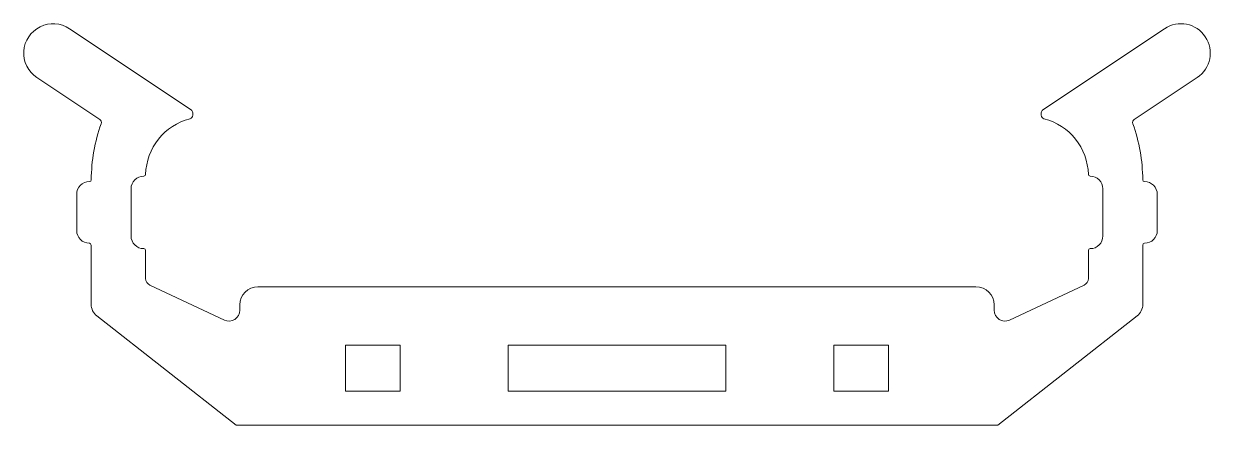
# Model space of a CAD drawing. Header units: inches. Extents: x 0.2 to 3.47, y 0.18 to 1.28.
import ezdxf

# ---------------------------------------------------------------- set-up
doc = ezdxf.new("R2010")
doc.units = ezdxf.units.IN
doc.header["$MEASUREMENT"] = 0

msp = doc.modelspace()

# ---------------------------------------------------------------- linework, layer by layer
at = {"color": 7, "linetype": 'Continuous', "lineweight": 15}
for p, q in [((0.3219, 1.2701), (0.6576, 1.0463)), ((3.0065, 1.0463), (3.3422, 1.2701)), ((0.4055, 1.0197), (0.232, 1.1354)), ((3.432, 1.1354), (3.2586, 1.0197)), ((0.662, 1.038), (0.662, 1.0313)), ((3.002, 1.0313), (3.002, 1.038)), ((0.5271, 0.8634), (0.527, 0.8634)), ((3.137, 0.8634), (3.137, 0.8634)), ((0.492, 0.8284), (0.492, 0.6984)), ((3.172, 0.6984), (3.172, 0.8284)), ((0.342, 0.7134), (0.342, 0.8134)), ((3.322, 0.8134), (3.322, 0.7134)), ((0.382, 0.5098), (0.382, 0.6734)), ((0.532, 0.6584), (0.532, 0.5811)), ((3.132, 0.5811), (3.132, 0.6584)), ((3.282, 0.6734), (3.282, 0.5098)), ((0.5436, 0.563), (0.7493, 0.4664)), ((0.842, 0.5584), (2.822, 0.5584)), ((2.9148, 0.4664), (3.1205, 0.563)), ((0.792, 0.5084), (0.792, 0.4936)), ((2.872, 0.4936), (2.872, 0.5084)), ((0.7818, 0.1766), (0.3974, 0.4783)), ((3.2667, 0.4783), (2.8823, 0.1766)), ((1.083, 0.2704), (1.083, 0.3974)), ((1.083, 0.3974), (1.234, 0.3974)), ((1.234, 0.3974), (1.234, 0.2704)), ((1.532, 0.2704), (1.532, 0.3974)), ((1.532, 0.3974), (2.132, 0.3974)), ((2.132, 0.3974), (2.132, 0.2704)), ((2.43, 0.2704), (2.43, 0.3974)), ((2.43, 0.3974), (2.581, 0.3974)), ((2.581, 0.3974), (2.581, 0.2704)), ((1.234, 0.2704), (1.083, 0.2704)), ((2.132, 0.2704), (1.532, 0.2704)), ((2.581, 0.2704), (2.43, 0.2704)), ((2.8817, 0.1764), (0.7824, 0.1764))]:
    msp.add_line(p, q, dxfattribs=at)
for centre, radius, start, end in [((0.277, 1.2027), 0.081, 56.3099, 236.3099), ((3.3871, 1.2027), 0.081, 303.6901, 123.6901), ((0.4, 1.0114), 0.01, 340.5588, 56.3099), ((0.6955, 0.8634), 0.1635, 104.5103, 178.2992), ((0.652, 1.0313), 0.01, 284.5103, 0), ((0.652, 1.038), 0.01, 0, 56.3099), ((3.012, 1.038), 0.01, 123.6901, 180), ((3.012, 1.0313), 0.01, 180, 255.4897), ((2.9686, 0.8634), 0.1635, 1.7008, 75.4897), ((3.2641, 1.0114), 0.01, 123.6901, 199.4412), ((0.8619, 0.8484), 0.4798, 160.5588, 179.4091), ((2.8022, 0.8484), 0.4798, 0.5909, 19.4412), ((0.3771, 0.8534), 0.005, 269.9631, 359.4091), ((0.527, 0.8284), 0.035, 90, 180), ((0.5271, 0.8684), 0.005, 270, 358.2992), ((3.137, 0.8684), 0.005, 181.7008, 270), ((3.137, 0.8284), 0.035, 0, 90), ((3.287, 0.8534), 0.005, 180.5909, 270), ((0.377, 0.8134), 0.035, 89.9631, 180), ((3.287, 0.8134), 0.035, 0, 90.0422), ((0.377, 0.7134), 0.035, 180, 270), ((0.527, 0.6984), 0.035, 180, 270), ((3.137, 0.6984), 0.035, 270, 0), ((3.287, 0.7134), 0.035, 270, 0), ((0.377, 0.6734), 0.005, 0, 90), ((0.527, 0.6584), 0.005, 0, 90), ((3.137, 0.6584), 0.005, 90, 180), ((3.287, 0.6734), 0.005, 90, 180), ((0.552, 0.5811), 0.02, 180, 244.8626), ((0.842, 0.5084), 0.05, 90, 180), ((2.822, 0.5084), 0.05, 0, 90), ((3.112, 0.5811), 0.02, 295.1374, 0), ((0.422, 0.5098), 0.04, 180, 231.8681), ((0.762, 0.4936), 0.03, 244.8626, 360), ((2.902, 0.4936), 0.03, 180, 295.1374), ((3.242, 0.5098), 0.04, 308.1319, 0), ((0.7824, 0.1774), 0.001, 231.8681, 270), ((2.8817, 0.1774), 0.001, 270, 308.1319)]:
    msp.add_arc(centre, radius, start, end, dxfattribs=at)

doc.saveas('drawing.dxf')
